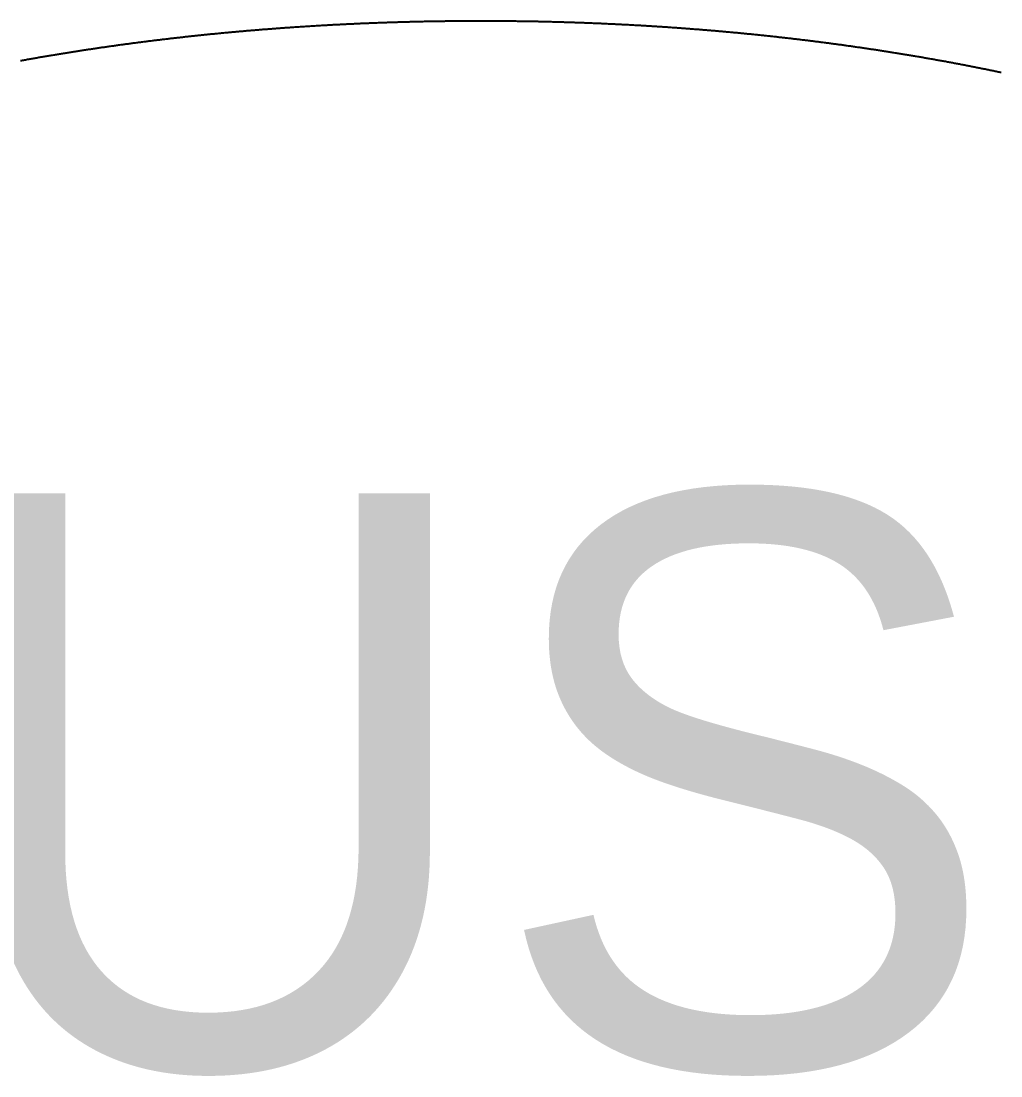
# Model space of a CAD drawing. Header units: millimetres. Extents: x 88 to 97873, y 32 to 55088.
# Drawn here: x 48582.62 to 48591.57, y 4642.38 to 4652.02 of the extents above; entities that cross this region are included whole.
import ezdxf

# ---------------------------------------------------------------- set-up
doc = ezdxf.new("R2010")
doc.units = ezdxf.units.MM
doc.header["$LTSCALE"] = 0.3
doc.layers.add('FICHAS_XLR', color=7, linetype='Continuous')
doc.styles.add('Standar', font='GOTHIC.TTF', dxfattribs={"height": 1.35})

# ---------------------------------------------------------------- blocks, each defined once
blk = doc.blocks.new('FICHA_XLR_FEMEA')
at = {"layer": 'FICHAS_XLR', "color": 0}
blk.add_lwpolyline([(167.24, 1648.69), (166.89, 1648.76), (166.55, 1648.84), (166.2, 1648.91), (165.85, 1648.98), (165.5, 1649.05), (165.15, 1649.13), (164.8, 1649.2), (164.46, 1649.27), (164.11, 1649.34), (163.76, 1649.41), (163.41, 1649.48), (163.06, 1649.56), (162.71, 1649.63), (162.36, 1649.7), (162.01, 1649.77), (161.66, 1649.84), (161.31, 1649.91), (160.96, 1649.98), (160.62, 1650.05), (160.27, 1650.12), (159.92, 1650.19), (159.57, 1650.26), (159.22, 1650.33), (158.87, 1650.4), (158.52, 1650.47), (158.17, 1650.54), (157.82, 1650.61), (157.47, 1650.68), (157.12, 1650.75), (156.76, 1650.81), (156.41, 1650.88), (156.06, 1650.95), (155.71, 1651.02), (155.36, 1651.09), (155.01, 1651.15), (154.66, 1651.22), (154.31, 1651.29), (153.96, 1651.36), (153.61, 1651.42), (153.26, 1651.49), (152.9, 1651.56), (152.55, 1651.62), (152.2, 1651.69), (151.85, 1651.76), (151.5, 1651.82), (151.15, 1651.89), (150.79, 1651.96), (150.44, 1652.02), (150.09, 1652.09), (149.74, 1652.15), (149.39, 1652.22), (149.03, 1652.28), (148.68, 1652.35), (148.33, 1652.41), (147.98, 1652.48), (147.62, 1652.54), (147.27, 1652.61), (146.92, 1652.67), (146.56, 1652.73), (146.21, 1652.8), (145.86, 1652.86), (145.51, 1652.93), (145.15, 1652.99), (144.8, 1653.05), (144.45, 1653.12), (144.09, 1653.18), (143.74, 1653.24), (143.39, 1653.3), (143.03, 1653.37), (142.68, 1653.43), (142.32, 1653.49), (141.97, 1653.55), (141.62, 1653.62), (141.26, 1653.68), (140.91, 1653.74), (140.55, 1653.8), (140.2, 1653.86), (139.85, 1653.92), (139.49, 1653.98), (139.14, 1654.05), (138.78, 1654.11), (138.43, 1654.17), (138.07, 1654.23), (137.72, 1654.29), (137.36, 1654.35), (137.01, 1654.41), (136.65, 1654.47), (136.3, 1654.53), (135.94, 1654.59), (135.59, 1654.65), (135.23, 1654.7), (134.88, 1654.76), (134.52, 1654.82), (134.17, 1654.88), (133.81, 1654.94), (133.46, 1655), (133.1, 1655.06), (132.74, 1655.11), (132.39, 1655.17), (132.03, 1655.23), (131.68, 1655.29), (131.32, 1655.35), (130.96, 1655.4), (130.61, 1655.46), (130.25, 1655.52), (129.9, 1655.57), (129.54, 1655.63), (129.18, 1655.69), (128.83, 1655.74), (128.47, 1655.8), (128.11, 1655.86), (127.76, 1655.91), (127.4, 1655.97), (127.04, 1656.02), (126.68, 1656.08), (126.33, 1656.13), (125.97, 1656.19), (125.61, 1656.25), (125.26, 1656.3), (124.9, 1656.35), (124.54, 1656.41), (124.18, 1656.46), (123.83, 1656.52), (123.47, 1656.57), (123.11, 1656.63), (122.75, 1656.68), (122.4, 1656.73), (122.04, 1656.79), (121.68, 1656.84), (121.32, 1656.89), (120.96, 1656.95), (120.61, 1657), (120.25, 1657.05), (119.89, 1657.11), (119.53, 1657.16), (119.17, 1657.21), (118.81, 1657.26), (118.46, 1657.31), (118.1, 1657.37), (117.74, 1657.42), (117.38, 1657.47), (117.02, 1657.52), (116.66, 1657.57), (116.3, 1657.62), (115.94, 1657.67), (115.59, 1657.73), (115.23, 1657.78), (114.87, 1657.83), (114.51, 1657.88), (114.15, 1657.93), (113.79, 1657.98), (113.43, 1658.03), (113.07, 1658.08), (112.71, 1658.13), (112.35, 1658.18), (111.99, 1658.23), (111.63, 1658.28), (111.27, 1658.32), (110.91, 1658.37), (110.55, 1658.42), (110.19, 1658.47), (109.83, 1658.52), (109.47, 1658.57), (109.11, 1658.62), (108.75, 1658.66), (108.39, 1658.71), (108.03, 1658.76), (107.67, 1658.81), (107.31, 1658.85), (106.95, 1658.9), (106.59, 1658.95), (106.23, 1658.99), (105.87, 1659.04), (105.51, 1659.09), (105.15, 1659.13), (104.79, 1659.18), (104.43, 1659.23), (104.07, 1659.27), (103.7, 1659.32), (103.34, 1659.36), (102.98, 1659.41), (102.62, 1659.46), (102.26, 1659.5), (101.9, 1659.55), (101.54, 1659.59), (101.18, 1659.64), (100.81, 1659.68), (100.45, 1659.73), (100.09, 1659.77), (99.73, 1659.81), (99.37, 1659.86), (99.01, 1659.9), (98.64, 1659.95), (98.28, 1659.99), (97.92, 1660.03), (97.56, 1660.08), (97.2, 1660.12), (96.83, 1660.16), (96.47, 1660.21), (96.11, 1660.25), (95.75, 1660.29), (95.39, 1660.33), (95.02, 1660.38), (94.66, 1660.42), (94.3, 1660.46), (93.94, 1660.5), (93.57, 1660.54), (93.21, 1660.58), (92.85, 1660.63), (92.49, 1660.67), (92.12, 1660.71), (91.76, 1660.75), (91.4, 1660.79), (91.04, 1660.83), (90.67, 1660.87), (90.31, 1660.91), (89.95, 1660.95), (89.58, 1660.99), (89.22, 1661.03), (88.86, 1661.07), (88.49, 1661.11), (88.13, 1661.15), (87.77, 1661.19), (87.4, 1661.23), (87.04, 1661.27), (86.68, 1661.31), (86.31, 1661.35), (85.95, 1661.38), (85.59, 1661.42), (85.22, 1661.46), (84.86, 1661.5), (84.5, 1661.54), (84.13, 1661.57), (83.77, 1661.61), (83.4, 1661.65), (83.04, 1661.69), (82.68, 1661.72), (82.31, 1661.76), (81.95, 1661.8), (81.58, 1661.84), (81.22, 1661.87), (80.86, 1661.91), (80.49, 1661.94), (80.13, 1661.98), (79.76, 1662.02), (79.4, 1662.05), (79.03, 1662.09), (78.67, 1662.12), (78.3, 1662.16), (77.94, 1662.19), (77.58, 1662.23), (77.21, 1662.27), (76.85, 1662.3), (76.48, 1662.33), (76.12, 1662.37), (75.75, 1662.4), (75.39, 1662.44), (75.02, 1662.47), (74.66, 1662.51), (74.29, 1662.54), (73.93, 1662.57), (73.56, 1662.61), (73.2, 1662.64), (72.83, 1662.67), (72.47, 1662.71), (72.1, 1662.74), (71.74, 1662.77), (71.37, 1662.81), (71, 1662.84), (70.64, 1662.87), (70.27, 1662.9), (69.91, 1662.93), (69.54, 1662.97), (69.18, 1663), (68.81, 1663.03), (68.45, 1663.06), (68.08, 1663.09), (67.71, 1663.12), (67.35, 1663.15), (66.98, 1663.19), (66.62, 1663.22), (66.25, 1663.25), (65.89, 1663.28), (65.52, 1663.31), (65.15, 1663.34), (64.79, 1663.37), (64.42, 1663.4), (64.05, 1663.43), (63.69, 1663.46), (63.32, 1663.49), (62.96, 1663.52), (62.59, 1663.55), (62.22, 1663.57), (61.86, 1663.6), (61.49, 1663.63), (61.12, 1663.66), (60.76, 1663.69), (60.39, 1663.72), (60.03, 1663.74), (59.66, 1663.77), (59.29, 1663.8), (58.93, 1663.83), (58.56, 1663.86), (58.19, 1663.88), (57.83, 1663.91), (57.46, 1663.94), (57.09, 1663.96), (56.72, 1663.99), (56.36, 1664.02), (55.99, 1664.04), (55.62, 1664.07), (55.26, 1664.1), (54.89, 1664.12), (54.52, 1664.15), (54.16, 1664.17), (53.79, 1664.2), (53.42, 1664.23), (53.05, 1664.25), (52.69, 1664.28), (52.32, 1664.3), (51.95, 1664.33), (51.59, 1664.35), (51.22, 1664.38), (50.85, 1664.4), (50.48, 1664.42), (50.12, 1664.45), (49.75, 1664.47), (49.38, 1664.5), (49.01, 1664.52), (48.65, 1664.54), (48.28, 1664.57), (47.91, 1664.59), (47.54, 1664.61), (47.18, 1664.64), (46.81, 1664.66), (46.44, 1664.68), (46.07, 1664.71), (45.7, 1664.73), (45.34, 1664.75), (44.97, 1664.77), (44.6, 1664.79), (44.23, 1664.82), (43.87, 1664.84), (43.5, 1664.86), (43.13, 1664.88), (42.76, 1664.9), (42.39, 1664.92), (42.03, 1664.94), (41.66, 1664.96), (41.29, 1664.99), (40.92, 1665.01), (40.55, 1665.03), (40.19, 1665.05), (39.82, 1665.07), (39.45, 1665.09), (39.08, 1665.11), (38.71, 1665.13), (38.34, 1665.15), (37.98, 1665.17), (37.61, 1665.18), (37.24, 1665.2), (36.87, 1665.22), (36.5, 1665.24), (36.13, 1665.26), (35.77, 1665.28), (35.4, 1665.3), (35.03, 1665.32), (34.66, 1665.33), (34.29, 1665.35), (33.92, 1665.37), (33.55, 1665.39), (33.19, 1665.4), (32.82, 1665.42), (32.45, 1665.44), (32.08, 1665.46), (31.71, 1665.47), (31.34, 1665.49), (30.97, 1665.51), (30.6, 1665.52), (30.24, 1665.54), (29.87, 1665.56), (29.5, 1665.57), (29.13, 1665.59), (28.76, 1665.6), (28.39, 1665.62), (28.02, 1665.63), (27.65, 1665.65), (27.28, 1665.67), (26.92, 1665.68), (26.55, 1665.7), (26.18, 1665.71), (25.81, 1665.72), (25.44, 1665.74), (25.07, 1665.75), (24.7, 1665.77), (24.33, 1665.78), (23.96, 1665.8), (23.59, 1665.81), (23.22, 1665.82), (22.86, 1665.84), (22.49, 1665.85), (22.12, 1665.86), (21.75, 1665.88), (21.38, 1665.89), (21.01, 1665.9), (20.64, 1665.92), (20.27, 1665.93), (19.9, 1665.94), (19.53, 1665.95), (19.16, 1665.96), (18.79, 1665.98), (18.42, 1665.99), (18.05, 1666), (17.68, 1666.01), (17.32, 1666.02), (16.95, 1666.03), (16.58, 1666.04), (16.21, 1666.06), (15.84, 1666.07), (15.47, 1666.08), (15.1, 1666.09), (14.73, 1666.1), (14.36, 1666.11), (13.99, 1666.12), (13.62, 1666.13), (13.25, 1666.14), (12.88, 1666.15), (12.51, 1666.16), (12.14, 1666.17), (11.77, 1666.18), (11.4, 1666.19), (11.03, 1666.19), (10.66, 1666.2), (10.29, 1666.21), (9.92, 1666.22), (9.55, 1666.23), (9.19, 1666.24), (8.82, 1666.24), (8.45, 1666.25), (8.08, 1666.26), (7.71, 1666.27), (7.34, 1666.28), (6.97, 1666.28), (6.6, 1666.29), (6.23, 1666.3), (5.86, 1666.3), (5.49, 1666.31), (5.12, 1666.32), (4.75, 1666.32), (4.38, 1666.33), (4.01, 1666.34), (3.64, 1666.34), (3.27, 1666.35), (2.9, 1666.36), (2.53, 1666.36), (2.16, 1666.37), (1.79, 1666.37), (1.42, 1666.38), (1.05, 1666.38), (0.68, 1666.39), (0.31, 1666.39), (-0.06, 1666.4), (-0.43, 1666.4), (-0.8, 1666.41), (-1.17, 1666.41), (-1.54, 1666.41), (-1.91, 1666.42), (-2.28, 1666.42), (-2.65, 1666.43), (-3.02, 1666.43), (-3.39, 1666.43), (-3.76, 1666.44), (-4.13, 1666.44), (-4.5, 1666.44), (-4.87, 1666.45), (-5.24, 1666.45), (-5.61, 1666.45), (-5.98, 1666.45), (-6.35, 1666.46), (-6.72, 1666.46), (-7.09, 1666.46), (-7.46, 1666.46), (-7.83, 1666.46), (-8.2, 1666.46), (-8.57, 1666.47), (-8.94, 1666.47), (-9.31, 1666.47), (-9.68, 1666.47), (-10.05, 1666.47), (-10.42, 1666.47), (-10.79, 1666.47), (-11.16, 1666.47), (-11.53, 1666.47), (-11.9, 1666.47), (-12.27, 1666.47), (-12.64, 1666.47), (-13.01, 1666.47), (-13.38, 1666.47), (-13.75, 1666.47), (-14.12, 1666.47), (-14.49, 1666.47), (-14.86, 1666.47), (-15.23, 1666.47), (-15.6, 1666.47), (-15.97, 1666.47), (-16.34, 1666.46), (-16.71, 1666.46), (-17.08, 1666.46), (-17.45, 1666.46), (-17.82, 1666.46), (-18.19, 1666.46), (-18.56, 1666.45), (-18.93, 1666.45), (-19.3, 1666.45), (-19.67, 1666.45), (-20.04, 1666.44), (-20.41, 1666.44), (-20.78, 1666.44), (-21.15, 1666.43), (-21.52, 1666.43), (-21.89, 1666.43), (-22.26, 1666.42), (-22.63, 1666.42), (-23, 1666.41), (-23.37, 1666.41), (-23.74, 1666.41), (-24.11, 1666.4), (-24.48, 1666.4), (-24.85, 1666.39), (-25.22, 1666.39), (-25.59, 1666.38), (-25.96, 1666.38), (-26.33, 1666.37), (-26.7, 1666.37), (-27.07, 1666.36), (-27.44, 1666.36), (-27.81, 1666.35), (-28.18, 1666.34), (-28.55, 1666.34), (-28.92, 1666.33), (-29.29, 1666.32), (-29.66, 1666.32), (-30.03, 1666.31), (-30.4, 1666.3), (-30.77, 1666.3), (-31.14, 1666.29), (-31.5, 1666.28), (-31.87, 1666.28), (-32.24, 1666.27), (-32.61, 1666.26), (-32.98, 1666.25), (-33.35, 1666.24), (-33.72, 1666.24), (-34.09, 1666.23), (-34.46, 1666.22), (-34.83, 1666.21), (-35.2, 1666.2), (-35.57, 1666.19), (-35.94, 1666.19), (-36.31, 1666.18), (-36.68, 1666.17), (-37.05, 1666.16), (-37.42, 1666.15), (-37.79, 1666.14), (-38.16, 1666.13), (-38.53, 1666.12), (-38.9, 1666.11), (-39.27, 1666.1), (-39.64, 1666.09), (-40.01, 1666.08), (-40.38, 1666.07), (-40.75, 1666.06), (-41.11, 1666.04), (-41.48, 1666.03), (-41.85, 1666.02), (-42.22, 1666.01), (-42.59, 1666), (-42.96, 1665.99), (-43.33, 1665.98), (-43.7, 1665.96), (-44.07, 1665.95), (-44.44, 1665.94), (-44.81, 1665.93), (-45.18, 1665.92), (-45.55, 1665.9), (-45.92, 1665.89), (-46.29, 1665.88), (-46.65, 1665.86), (-47.02, 1665.85), (-47.39, 1665.84), (-47.76, 1665.82), (-48.13, 1665.81), (-48.5, 1665.8), (-48.87, 1665.78), (-49.24, 1665.77), (-49.61, 1665.75), (-49.98, 1665.74), (-50.35, 1665.72), (-50.72, 1665.71), (-51.08, 1665.7), (-51.45, 1665.68), (-51.82, 1665.67), (-52.19, 1665.65), (-52.56, 1665.63), (-52.93, 1665.62), (-53.3, 1665.6), (-53.67, 1665.59), (-54.04, 1665.57), (-54.4, 1665.56), (-54.77, 1665.54), (-55.14, 1665.52), (-55.51, 1665.51), (-55.88, 1665.49), (-56.25, 1665.47), (-56.62, 1665.46), (-56.99, 1665.44), (-57.35, 1665.42), (-57.72, 1665.4), (-58.09, 1665.39), (-58.46, 1665.37), (-58.83, 1665.35), (-59.2, 1665.33), (-59.57, 1665.32), (-59.93, 1665.3), (-60.3, 1665.28), (-60.67, 1665.26), (-61.04, 1665.24), (-61.41, 1665.22), (-61.78, 1665.2), (-62.15, 1665.18), (-62.51, 1665.17), (-62.88, 1665.15), (-63.25, 1665.13), (-63.62, 1665.11), (-63.99, 1665.09), (-64.35, 1665.07), (-64.72, 1665.05), (-65.09, 1665.03), (-65.46, 1665.01), (-65.83, 1664.99), (-66.2, 1664.96), (-66.56, 1664.94), (-66.93, 1664.92), (-67.3, 1664.9), (-67.67, 1664.88), (-68.04, 1664.86), (-68.4, 1664.84), (-68.77, 1664.82), (-69.14, 1664.79), (-69.51, 1664.77), (-69.88, 1664.75), (-70.24, 1664.73), (-70.61, 1664.71), (-70.98, 1664.68), (-71.35, 1664.66), (-71.71, 1664.64), (-72.08, 1664.61), (-72.45, 1664.59), (-72.82, 1664.57), (-73.18, 1664.54), (-73.55, 1664.52), (-73.92, 1664.5), (-74.29, 1664.47), (-74.65, 1664.45), (-75.02, 1664.42), (-75.39, 1664.4), (-75.76, 1664.38), (-76.12, 1664.35), (-76.49, 1664.33), (-76.86, 1664.3), (-77.23, 1664.28), (-77.59, 1664.25), (-77.96, 1664.23), (-78.33, 1664.2), (-78.69, 1664.17), (-79.06, 1664.15), (-79.43, 1664.12), (-79.8, 1664.1), (-80.16, 1664.07), (-80.53, 1664.04), (-80.9, 1664.02), (-81.26, 1663.99), (-81.63, 1663.96), (-82, 1663.94), (-82.36, 1663.91), (-82.73, 1663.88), (-83.1, 1663.86), (-83.46, 1663.83), (-83.83, 1663.8), (-84.2, 1663.77), (-84.56, 1663.74), (-84.93, 1663.72), (-85.3, 1663.69), (-85.66, 1663.66), (-86.03, 1663.63), (-86.4, 1663.6), (-86.76, 1663.57), (-87.13, 1663.55), (-87.49, 1663.52), (-87.86, 1663.49), (-88.23, 1663.46), (-88.59, 1663.43), (-88.96, 1663.4), (-89.33, 1663.37), (-89.69, 1663.34), (-90.06, 1663.31), (-90.42, 1663.28), (-90.79, 1663.25), (-91.16, 1663.22), (-91.52, 1663.19), (-91.89, 1663.15), (-92.25, 1663.12), (-92.62, 1663.09), (-92.98, 1663.06), (-93.35, 1663.03), (-93.72, 1663), (-94.08, 1662.97), (-94.45, 1662.93), (-94.81, 1662.9), (-95.18, 1662.87), (-95.54, 1662.84), (-95.91, 1662.81), (-96.27, 1662.77), (-96.64, 1662.74), (-97, 1662.71), (-97.37, 1662.67), (-97.73, 1662.64), (-98.1, 1662.61), (-98.46, 1662.57), (-98.83, 1662.54), (-99.19, 1662.51), (-99.56, 1662.47), (-99.92, 1662.44), (-100.29, 1662.4), (-100.65, 1662.37), (-101.02, 1662.33), (-101.38, 1662.3), (-101.75, 1662.27), (-102.11, 1662.23), (-102.48, 1662.19), (-102.84, 1662.16), (-103.21, 1662.12), (-103.57, 1662.09), (-103.94, 1662.05), (-104.3, 1662.02), (-104.66, 1661.98), (-105.03, 1661.94), (-105.39, 1661.91), (-105.76, 1661.87), (-106.12, 1661.84), (-106.49, 1661.8), (-106.85, 1661.76), (-107.21, 1661.72), (-107.58, 1661.69), (-107.94, 1661.65), (-108.31, 1661.61), (-108.67, 1661.57), (-109.03, 1661.54), (-109.4, 1661.5), (-109.76, 1661.46), (-110.12, 1661.42), (-110.49, 1661.38), (-110.85, 1661.35), (-111.22, 1661.31), (-111.58, 1661.27), (-111.94, 1661.23), (-112.31, 1661.19), (-112.67, 1661.15), (-113.03, 1661.11), (-113.4, 1661.07), (-113.76, 1661.03), (-114.12, 1660.99), (-114.48, 1660.95), (-114.85, 1660.91), (-115.21, 1660.87), (-115.57, 1660.83), (-115.94, 1660.79), (-116.3, 1660.75), (-116.66, 1660.71), (-117.02, 1660.67), (-117.39, 1660.63), (-117.75, 1660.58), (-118.11, 1660.54), (-118.47, 1660.5), (-118.84, 1660.46), (-119.2, 1660.42), (-119.56, 1660.38), (-119.92, 1660.33), (-120.29, 1660.29), (-120.65, 1660.25), (-121.01, 1660.21), (-121.37, 1660.16), (-121.74, 1660.12), (-122.1, 1660.08), (-122.46, 1660.03), (-122.82, 1659.99), (-123.18, 1659.95), (-123.54, 1659.9), (-123.91, 1659.86), (-124.27, 1659.81), (-124.63, 1659.77), (-124.99, 1659.73), (-125.35, 1659.68), (-125.71, 1659.64), (-126.08, 1659.59), (-126.44, 1659.55), (-126.8, 1659.5), (-127.16, 1659.46), (-127.52, 1659.41), (-127.88, 1659.36), (-128.24, 1659.32), (-128.6, 1659.27), (-128.96, 1659.23), (-129.33, 1659.18), (-129.69, 1659.13), (-130.05, 1659.09), (-130.41, 1659.04), (-130.77, 1658.99), (-131.13, 1658.95), (-131.49, 1658.9), (-131.85, 1658.85), (-132.21, 1658.81), (-132.57, 1658.76), (-132.93, 1658.71), (-133.29, 1658.66), (-133.65, 1658.62), (-134.01, 1658.57), (-134.37, 1658.52), (-134.73, 1658.47), (-135.09, 1658.42), (-135.45, 1658.37), (-135.81, 1658.32), (-136.17, 1658.28), (-136.53, 1658.23), (-136.89, 1658.18), (-137.25, 1658.13), (-137.61, 1658.08), (-137.97, 1658.03), (-138.33, 1657.98), (-138.69, 1657.93), (-139.05, 1657.88), (-139.41, 1657.83), (-139.76, 1657.78), (-140.12, 1657.73), (-140.48, 1657.67), (-140.84, 1657.62), (-141.2, 1657.57), (-141.56, 1657.52), (-141.92, 1657.47), (-142.28, 1657.42), (-142.64, 1657.37), (-142.99, 1657.31), (-143.35, 1657.26), (-143.71, 1657.21), (-144.07, 1657.16), (-144.43, 1657.11), (-144.79, 1657.05), (-145.14, 1657), (-145.5, 1656.95), (-145.86, 1656.89), (-146.22, 1656.84), (-146.58, 1656.79), (-146.93, 1656.73), (-147.29, 1656.68), (-147.65, 1656.63), (-148.01, 1656.57), (-148.36, 1656.52), (-148.72, 1656.46), (-149.08, 1656.41), (-149.44, 1656.35), (-149.79, 1656.3), (-150.15, 1656.25), (-150.51, 1656.19), (-150.87, 1656.13), (-151.22, 1656.08), (-151.58, 1656.02), (-151.94, 1655.97), (-152.29, 1655.91), (-152.65, 1655.86), (-153.01, 1655.8), (-153.36, 1655.74), (-153.72, 1655.69), (-154.08, 1655.63), (-154.43, 1655.57), (-154.79, 1655.52), (-155.15, 1655.46), (-155.5, 1655.4), (-155.86, 1655.35), (-156.21, 1655.29), (-156.57, 1655.23), (-156.93, 1655.17), (-157.28, 1655.11), (-157.64, 1655.06), (-157.99, 1655), (-158.35, 1654.94), (-158.7, 1654.88), (-159.06, 1654.82), (-159.42, 1654.76), (-159.77, 1654.7), (-160.13, 1654.65), (-160.48, 1654.59), (-160.84, 1654.53), (-161.19, 1654.47), (-161.55, 1654.41), (-161.9, 1654.35), (-162.26, 1654.29), (-162.61, 1654.23), (-162.97, 1654.17), (-163.32, 1654.11), (-163.67, 1654.05), (-164.03, 1653.98), (-164.38, 1653.92), (-164.74, 1653.86), (-165.09, 1653.8), (-165.45, 1653.74), (-165.8, 1653.68), (-166.15, 1653.62), (-166.51, 1653.55), (-166.86, 1653.49), (-167.22, 1653.43), (-167.57, 1653.37), (-167.92, 1653.3), (-168.28, 1653.24), (-168.63, 1653.18), (-168.98, 1653.12), (-169.34, 1653.05), (-169.69, 1652.99), (-170.04, 1652.93), (-170.4, 1652.86), (-170.75, 1652.8), (-171.1, 1652.73)], dxfattribs=at)
at = {"layer": 'FICHAS_XLR', "color": 0, "insert": (-9.41, 1403.09), "char_height": 198.232, "attachment_point": 5, "style": 'Standar'}
blk.add_mtext_dynamic_manual_height_columns('\\pxqc;PUSH', width=920.7342, gutter_width=109.52, heights=[0], dxfattribs=at)

msp = doc.modelspace()

# ---------------------------------------------------------------- block references
at = {"xscale": 0.02646669214138868, "yscale": 0.02646669214138868, "zscale": 0.02646669214138868}
msp.add_blockref('FICHA_XLR_FEMEA', (48587.1477, 4607.91), dxfattribs=at)

doc.saveas('drawing.dxf')
